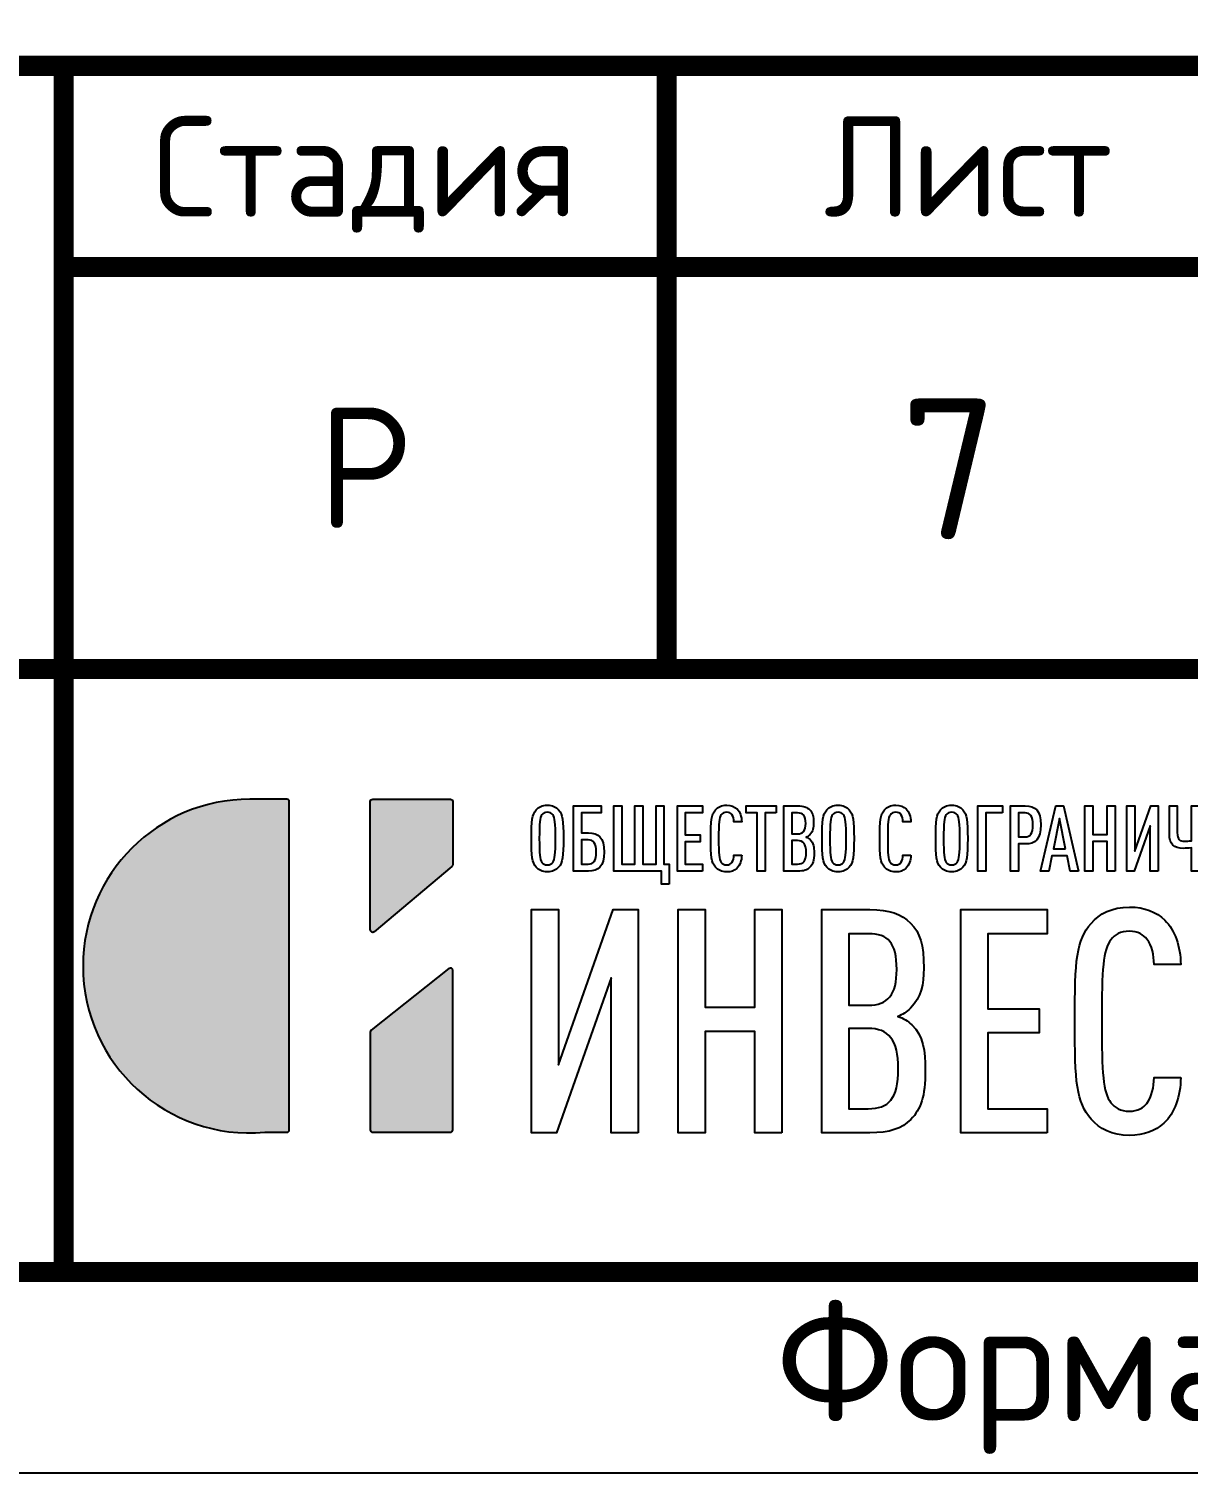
# Model space of a CAD drawing. Header units: millimetres. Extents: x 1601 to 15402, y -324 to 12625.
# Drawn here: x 11053.36 to 11082.19, y 318.24 to 354.16 of the extents above; entities that cross this region are included whole.
import ezdxf
from ezdxf.enums import TextEntityAlignment as Align

# ---------------------------------------------------------------- set-up
doc = ezdxf.new("R2010")
doc.units = ezdxf.units.MM
doc.layers.add('Размерный', color=4, linetype='Continuous', lineweight=30)
doc.styles.add('-ISOCPEUR-', font='isocpeur.TTF')
doc.styles.add('GOST', font='GOST Common.ttf')

# ---------------------------------------------------------------- blocks, each defined once
blk = doc.blocks.new('Лого')
h = blk.add_hatch(color=151)
h.set_gradient(color1=(158, 191, 227), color2=(46, 54, 92), tint=1, name='HEMISPHERICAL')
edge = h.paths.add_edge_path()
edge.add_spline(control_points=[(0.349, 0.4943), (-0.1909, 0.4468), (-0.6571, 0.8707), (-0.6571, 1.4146), (-0.6571, 1.4146), (-0.6571, 1.9249), (-0.2434, 2.3386), (0.2669, 2.3386), (0.2669, 2.3386), (0.2669, 2.3386), (0.4714, 2.3386), (0.4714, 2.3386), (0.4714, 2.3386), (0.4787, 2.3386), (0.4846, 2.3327), (0.4846, 2.3254), (0.4846, 2.3254), (0.4846, 2.3254), (0.4846, 0.5075), (0.4846, 0.5075), (0.4846, 0.5075), (0.4846, 0.5003), (0.4787, 0.4943), (0.4714, 0.4943), (0.4714, 0.4943), (0.4714, 0.4943), (0.3502, 0.4943), (0.3502, 0.4943), (0.3502, 0.4943), (0.3497, 0.4943), (0.3494, 0.4943), (0.349, 0.4943)], knot_values=[0, 0, 0, 0, 0.111111, 0.111111, 0.111111, 0.111211, 0.222222, 0.222222, 0.222222, 0.222322, 0.333333, 0.333333, 0.333333, 0.333433, 0.444444, 0.444444, 0.444444, 0.444544, 0.555556, 0.555556, 0.555556, 0.555656, 0.666667, 0.666667, 0.666667, 0.666767, 0.777778, 0.777778, 0.777778, 0.777878, 1, 1, 1, 1], degree=3, periodic=0)
edge = h.paths.add_edge_path()
edge.add_spline(control_points=[(0.9551, 1.604), (0.9551, 1.604), (1.3853, 1.966), (1.3853, 1.966), (1.3853, 1.966), (1.3884, 1.9686), (1.39, 1.972), (1.39, 1.9761), (1.39, 1.9761), (1.39, 1.9761), (1.39, 2.3254), (1.39, 2.3254), (1.39, 2.3254), (1.39, 2.3327), (1.3841, 2.3386), (1.3768, 2.3386), (1.3768, 2.3386), (1.3768, 2.3386), (0.9466, 2.3386), (0.9466, 2.3386), (0.9466, 2.3386), (0.9393, 2.3386), (0.9334, 2.3327), (0.9334, 2.3254), (0.9334, 2.3254), (0.9334, 2.3254), (0.9334, 1.6141), (0.9334, 1.6141), (0.9334, 1.6141), (0.9334, 1.6089), (0.9363, 1.6044), (0.941, 1.6021), (0.941, 1.6021), (0.9458, 1.5999), (0.9511, 1.6006), (0.9551, 1.604)], knot_values=[0, 0, 0, 0, 0.1, 0.1, 0.1, 0.1001, 0.2, 0.2, 0.2, 0.2001, 0.3, 0.3, 0.3, 0.3001, 0.4, 0.4, 0.4, 0.4001, 0.5, 0.5, 0.5, 0.5001, 0.6, 0.6, 0.6, 0.6001, 0.7, 0.7, 0.7, 0.7001, 0.8, 0.8, 0.8, 0.8001, 1, 1, 1, 1], degree=3, periodic=0)
edge = h.paths.add_edge_path()
edge.add_spline(control_points=[(0.9384, 1.0593), (0.9384, 1.0593), (1.3686, 1.4007), (1.3686, 1.4007), (1.3686, 1.4007), (1.3727, 1.4039), (1.3779, 1.4045), (1.3826, 1.4023), (1.3826, 1.4023), (1.3873, 1.4), (1.39, 1.3956), (1.39, 1.3904), (1.39, 1.3904), (1.39, 1.3904), (1.39, 0.5075), (1.39, 0.5075), (1.39, 0.5075), (1.39, 0.5003), (1.3841, 0.4943), (1.3768, 0.4943), (1.3768, 0.4943), (1.3768, 0.4943), (0.9466, 0.4943), (0.9466, 0.4943), (0.9466, 0.4943), (0.9393, 0.4943), (0.9334, 0.5003), (0.9334, 0.5075), (0.9334, 0.5075), (0.9334, 0.5075), (0.9334, 1.049), (0.9334, 1.049), (0.9334, 1.049), (0.9334, 1.0531), (0.9351, 1.0567), (0.9384, 1.0593)], knot_values=[0, 0, 0, 0, 0.1, 0.1, 0.1, 0.1001, 0.2, 0.2, 0.2, 0.2001, 0.3, 0.3, 0.3, 0.3001, 0.4, 0.4, 0.4, 0.4001, 0.5, 0.5, 0.5, 0.5001, 0.6, 0.6, 0.6, 0.6001, 0.7, 0.7, 0.7, 0.7001, 0.8, 0.8, 0.8, 0.8001, 1, 1, 1, 1], degree=3, periodic=0)
at = {"color": 159}
for points, knots in [([(0.349, 0.4943), (-0.1909, 0.4468), (-0.6571, 0.8707), (-0.6571, 1.4146), (-0.6571, 1.4146), (-0.6571, 1.9249), (-0.2434, 2.3386), (0.2669, 2.3386), (0.2669, 2.3386), (0.2669, 2.3386), (0.4714, 2.3386), (0.4714, 2.3386), (0.4714, 2.3386), (0.4787, 2.3386), (0.4846, 2.3327), (0.4846, 2.3254), (0.4846, 2.3254), (0.4846, 2.3254), (0.4846, 0.5075), (0.4846, 0.5075), (0.4846, 0.5075), (0.4846, 0.5003), (0.4787, 0.4943), (0.4714, 0.4943), (0.4714, 0.4943), (0.4714, 0.4943), (0.3502, 0.4943), (0.3502, 0.4943), (0.3502, 0.4943), (0.3497, 0.4943), (0.3494, 0.4943), (0.349, 0.4943)], [0, 0, 0, 0, 0.111111, 0.111111, 0.111111, 0.111111, 0.222222, 0.222222, 0.222222, 0.222222, 0.333333, 0.333333, 0.333333, 0.333333, 0.444444, 0.444444, 0.444444, 0.444444, 0.555556, 0.555556, 0.555556, 0.555556, 0.666667, 0.666667, 0.666667, 0.666667, 0.777778, 0.777778, 0.777778, 0.777778, 1, 1, 1, 1]), ([(0.9551, 1.604), (0.9551, 1.604), (1.3853, 1.966), (1.3853, 1.966), (1.3853, 1.966), (1.3884, 1.9686), (1.39, 1.972), (1.39, 1.9761), (1.39, 1.9761), (1.39, 1.9761), (1.39, 2.3254), (1.39, 2.3254), (1.39, 2.3254), (1.39, 2.3327), (1.3841, 2.3386), (1.3768, 2.3386), (1.3768, 2.3386), (1.3768, 2.3386), (0.9466, 2.3386), (0.9466, 2.3386), (0.9466, 2.3386), (0.9393, 2.3386), (0.9334, 2.3327), (0.9334, 2.3254), (0.9334, 2.3254), (0.9334, 2.3254), (0.9334, 1.6141), (0.9334, 1.6141), (0.9334, 1.6141), (0.9334, 1.6089), (0.9363, 1.6044), (0.941, 1.6021), (0.941, 1.6021), (0.9458, 1.5999), (0.9511, 1.6006), (0.9551, 1.604)], [0, 0, 0, 0, 0.1, 0.1, 0.1, 0.1, 0.2, 0.2, 0.2, 0.2, 0.3, 0.3, 0.3, 0.3, 0.4, 0.4, 0.4, 0.4, 0.5, 0.5, 0.5, 0.5, 0.6, 0.6, 0.6, 0.6, 0.7, 0.7, 0.7, 0.7, 0.8, 0.8, 0.8, 0.8, 1, 1, 1, 1]), ([(2.0023, 2.1207), (2.0023, 2.2208), (1.9992, 2.2533), (1.9759, 2.2792), (1.9759, 2.2792), (1.9616, 2.2949), (1.9423, 2.3056), (1.9139, 2.3056), (1.9139, 2.3056), (1.8854, 2.3056), (1.8661, 2.2949), (1.8519, 2.2792), (1.8519, 2.2792), (1.8286, 2.2533), (1.8255, 2.2208), (1.8255, 2.1207), (1.8255, 2.1207), (1.8255, 2.0206), (1.8286, 1.9881), (1.8519, 1.9622), (1.8519, 1.9622), (1.8661, 1.9465), (1.8854, 1.9358), (1.9139, 1.9358), (1.9139, 1.9358), (1.9423, 1.9358), (1.9616, 1.9465), (1.9759, 1.9622), (1.9759, 1.9622), (1.9992, 1.9881), (2.0023, 2.0206), (2.0023, 2.1207)], [0, 0, 0, 0, 0.111111, 0.111111, 0.111111, 0.111111, 0.222222, 0.222222, 0.222222, 0.222222, 0.333333, 0.333333, 0.333333, 0.333333, 0.444444, 0.444444, 0.444444, 0.444444, 0.555556, 0.555556, 0.555556, 0.555556, 0.666667, 0.666667, 0.666667, 0.666667, 0.777778, 0.777778, 0.777778, 0.777778, 1, 1, 1, 1]), ([(1.9586, 2.1207), (1.9586, 2.0349), (1.956, 2.0059), (1.9433, 1.9886), (1.9433, 1.9886), (1.9372, 1.9805), (1.9281, 1.9749), (1.9139, 1.9749), (1.9139, 1.9749), (1.8997, 1.9749), (1.89, 1.9805), (1.8839, 1.9886), (1.8839, 1.9886), (1.8712, 2.0059), (1.8692, 2.0349), (1.8692, 2.1207), (1.8692, 2.1207), (1.8692, 2.2065), (1.8712, 2.2355), (1.8839, 2.2528), (1.8839, 2.2528), (1.89, 2.2609), (1.8997, 2.2665), (1.9139, 2.2665), (1.9139, 2.2665), (1.9281, 2.2665), (1.9372, 2.2609), (1.9433, 2.2528), (1.9433, 2.2528), (1.956, 2.2355), (1.9586, 2.2065), (1.9586, 2.1207)], [0, 0, 0, 0, 0.111111, 0.111111, 0.111111, 0.111111, 0.222222, 0.222222, 0.222222, 0.222222, 0.333333, 0.333333, 0.333333, 0.333333, 0.444444, 0.444444, 0.444444, 0.444444, 0.555556, 0.555556, 0.555556, 0.555556, 0.666667, 0.666667, 0.666667, 0.666667, 0.777778, 0.777778, 0.777778, 0.777778, 1, 1, 1, 1]), ([(2.2278, 2.046), (2.2278, 2.1263), (2.1958, 2.1522), (2.1409, 2.1522), (2.1409, 2.1522), (2.1409, 2.1522), (2.1023, 2.1522), (2.1023, 2.1522), (2.1023, 2.1522), (2.1023, 2.1522), (2.1023, 2.2624), (2.1023, 2.2624), (2.1023, 2.2624), (2.1023, 2.2624), (2.2115, 2.2624), (2.2115, 2.2624), (2.2115, 2.2624), (2.2115, 2.2624), (2.2115, 2.3015), (2.2115, 2.3015), (2.2115, 2.3015), (2.2115, 2.3015), (2.0586, 2.3015), (2.0586, 2.3015), (2.0586, 2.3015), (2.0586, 2.3015), (2.0586, 1.9399), (2.0586, 1.9399), (2.0586, 1.9399), (2.0586, 1.9399), (2.1409, 1.9399), (2.1409, 1.9399), (2.1409, 1.9399), (2.1953, 1.9399), (2.2278, 1.9663), (2.2278, 2.046)], [0, 0, 0, 0, 0.1, 0.1, 0.1, 0.1, 0.2, 0.2, 0.2, 0.2, 0.3, 0.3, 0.3, 0.3, 0.4, 0.4, 0.4, 0.4, 0.5, 0.5, 0.5, 0.5, 0.6, 0.6, 0.6, 0.6, 0.7, 0.7, 0.7, 0.7, 0.8, 0.8, 0.8, 0.8, 1, 1, 1, 1]), ([(2.5874, 1.8678), (2.5874, 1.8678), (2.5874, 1.979), (2.5874, 1.979), (2.5874, 1.979), (2.5874, 1.979), (2.5589, 1.979), (2.5589, 1.979), (2.5589, 1.979), (2.5589, 1.979), (2.5589, 2.3015), (2.5589, 2.3015), (2.5589, 2.3015), (2.5589, 2.3015), (2.5153, 2.3015), (2.5153, 2.3015), (2.5153, 2.3015), (2.5153, 2.3015), (2.5153, 1.979), (2.5153, 1.979), (2.5153, 1.979), (2.5153, 1.979), (2.4421, 1.979), (2.4421, 1.979), (2.4421, 1.979), (2.4421, 1.979), (2.4421, 2.3015), (2.4421, 2.3015), (2.4421, 2.3015), (2.4421, 2.3015), (2.3984, 2.3015), (2.3984, 2.3015), (2.3984, 2.3015), (2.3984, 2.3015), (2.3984, 1.979), (2.3984, 1.979), (2.3984, 1.979), (2.3984, 1.979), (2.3253, 1.979), (2.3253, 1.979), (2.3253, 1.979), (2.3253, 1.979), (2.3253, 2.3015), (2.3253, 2.3015), (2.3253, 2.3015), (2.3253, 2.3015), (2.2816, 2.3015), (2.2816, 2.3015), (2.2816, 2.3015), (2.2816, 2.3015), (2.2816, 1.9399), (2.2816, 1.9399), (2.2816, 1.9399), (2.2816, 1.9399), (2.5457, 1.9399), (2.5457, 1.9399), (2.5457, 1.9399), (2.5457, 1.9399), (2.5457, 1.8678), (2.5457, 1.8678), (2.5457, 1.8678), (2.5457, 1.8678), (2.5874, 1.8678), (2.5874, 1.8678)], [0, 0, 0, 0, 0.058824, 0.058824, 0.058824, 0.058824, 0.117647, 0.117647, 0.117647, 0.117647, 0.176471, 0.176471, 0.176471, 0.176471, 0.235294, 0.235294, 0.235294, 0.235294, 0.294118, 0.294118, 0.294118, 0.294118, 0.352941, 0.352941, 0.352941, 0.352941, 0.411765, 0.411765, 0.411765, 0.411765, 0.470588, 0.470588, 0.470588, 0.470588, 0.529412, 0.529412, 0.529412, 0.529412, 0.588235, 0.588235, 0.588235, 0.588235, 0.647059, 0.647059, 0.647059, 0.647059, 0.705882, 0.705882, 0.705882, 0.705882, 0.764706, 0.764706, 0.764706, 0.764706, 0.823529, 0.823529, 0.823529, 0.823529, 0.882353, 0.882353, 0.882353, 0.882353, 1, 1, 1, 1]), ([(2.7733, 1.9399), (2.7733, 1.9399), (2.7733, 1.979), (2.7733, 1.979), (2.7733, 1.979), (2.7733, 1.979), (2.6773, 1.979), (2.6773, 1.979), (2.6773, 1.979), (2.6773, 1.979), (2.6773, 2.1019), (2.6773, 2.1019), (2.6773, 2.1019), (2.6773, 2.1019), (2.7601, 2.1019), (2.7601, 2.1019), (2.7601, 2.1019), (2.7601, 2.1019), (2.7601, 2.141), (2.7601, 2.141), (2.7601, 2.141), (2.7601, 2.141), (2.6773, 2.141), (2.6773, 2.141), (2.6773, 2.141), (2.6773, 2.141), (2.6773, 2.2624), (2.6773, 2.2624), (2.6773, 2.2624), (2.6773, 2.2624), (2.7733, 2.2624), (2.7733, 2.2624), (2.7733, 2.2624), (2.7733, 2.2624), (2.7733, 2.3015), (2.7733, 2.3015), (2.7733, 2.3015), (2.7733, 2.3015), (2.6336, 2.3015), (2.6336, 2.3015), (2.6336, 2.3015), (2.6336, 2.3015), (2.6336, 1.9399), (2.6336, 1.9399), (2.6336, 1.9399), (2.6336, 1.9399), (2.7733, 1.9399), (2.7733, 1.9399)], [0, 0, 0, 0, 0.076923, 0.076923, 0.076923, 0.076923, 0.153846, 0.153846, 0.153846, 0.153846, 0.230769, 0.230769, 0.230769, 0.230769, 0.307692, 0.307692, 0.307692, 0.307692, 0.384615, 0.384615, 0.384615, 0.384615, 0.461538, 0.461538, 0.461538, 0.461538, 0.538462, 0.538462, 0.538462, 0.538462, 0.615385, 0.615385, 0.615385, 0.615385, 0.692308, 0.692308, 0.692308, 0.692308, 0.769231, 0.769231, 0.769231, 0.769231, 0.846154, 0.846154, 0.846154, 0.846154, 1, 1, 1, 1]), ([(2.9897, 2.0293), (2.9897, 2.0293), (2.9465, 2.0293), (2.9465, 2.0293), (2.9465, 2.0293), (2.946, 2.014), (2.9429, 1.9983), (2.9348, 1.9876), (2.9348, 1.9876), (2.9292, 1.9805), (2.9201, 1.9749), (2.9064, 1.9749), (2.9064, 1.9749), (2.8921, 1.9749), (2.8825, 1.9805), (2.8764, 1.9886), (2.8764, 1.9886), (2.8637, 2.0059), (2.8617, 2.0349), (2.8617, 2.1207), (2.8617, 2.1207), (2.8617, 2.2065), (2.8637, 2.2355), (2.8764, 2.2528), (2.8764, 2.2528), (2.8825, 2.2609), (2.8921, 2.2665), (2.9064, 2.2665), (2.9064, 2.2665), (2.9201, 2.2665), (2.9292, 2.2609), (2.9348, 2.2538), (2.9348, 2.2538), (2.9434, 2.2431), (2.946, 2.2279), (2.9465, 2.2126), (2.9465, 2.2126), (2.9465, 2.2126), (2.9897, 2.2126), (2.9897, 2.2126), (2.9897, 2.2126), (2.9891, 2.2421), (2.9805, 2.268), (2.9638, 2.2843), (2.9638, 2.2843), (2.9495, 2.298), (2.9318, 2.3056), (2.9064, 2.3056), (2.9064, 2.3056), (2.8779, 2.3056), (2.8581, 2.2949), (2.8444, 2.2792), (2.8444, 2.2792), (2.8205, 2.2517), (2.818, 2.2208), (2.818, 2.1207), (2.818, 2.1207), (2.818, 2.0206), (2.8205, 1.9897), (2.8444, 1.9622), (2.8444, 1.9622), (2.8581, 1.9465), (2.8779, 1.9358), (2.9064, 1.9358), (2.9064, 1.9358), (2.9302, 1.9358), (2.948, 1.9429), (2.9622, 1.9556), (2.9622, 1.9556), (2.98, 1.9719), (2.9891, 1.9988), (2.9897, 2.0293)], [0, 0, 0, 0, 0.052632, 0.052632, 0.052632, 0.052632, 0.105263, 0.105263, 0.105263, 0.105263, 0.157895, 0.157895, 0.157895, 0.157895, 0.210526, 0.210526, 0.210526, 0.210526, 0.263158, 0.263158, 0.263158, 0.263158, 0.315789, 0.315789, 0.315789, 0.315789, 0.368421, 0.368421, 0.368421, 0.368421, 0.421053, 0.421053, 0.421053, 0.421053, 0.473684, 0.473684, 0.473684, 0.473684, 0.526316, 0.526316, 0.526316, 0.526316, 0.578947, 0.578947, 0.578947, 0.578947, 0.631579, 0.631579, 0.631579, 0.631579, 0.684211, 0.684211, 0.684211, 0.684211, 0.736842, 0.736842, 0.736842, 0.736842, 0.789474, 0.789474, 0.789474, 0.789474, 0.842105, 0.842105, 0.842105, 0.842105, 0.894737, 0.894737, 0.894737, 0.894737, 1, 1, 1, 1]), ([(3.1796, 2.2624), (3.1796, 2.2624), (3.1796, 2.3015), (3.1796, 2.3015), (3.1796, 2.3015), (3.1796, 2.3015), (3.0145, 2.3015), (3.0145, 2.3015), (3.0145, 2.3015), (3.0145, 2.3015), (3.0145, 2.2624), (3.0145, 2.2624), (3.0145, 2.2624), (3.0145, 2.2624), (3.0755, 2.2624), (3.0755, 2.2624), (3.0755, 2.2624), (3.0755, 2.2624), (3.0755, 1.9399), (3.0755, 1.9399), (3.0755, 1.9399), (3.0755, 1.9399), (3.1192, 1.9399), (3.1192, 1.9399), (3.1192, 1.9399), (3.1192, 1.9399), (3.1192, 2.2624), (3.1192, 2.2624), (3.1192, 2.2624), (3.1192, 2.2624), (3.1796, 2.2624), (3.1796, 2.2624)], [0, 0, 0, 0, 0.111111, 0.111111, 0.111111, 0.111111, 0.222222, 0.222222, 0.222222, 0.222222, 0.333333, 0.333333, 0.333333, 0.333333, 0.444444, 0.444444, 0.444444, 0.444444, 0.555556, 0.555556, 0.555556, 0.555556, 0.666667, 0.666667, 0.666667, 0.666667, 0.777778, 0.777778, 0.777778, 0.777778, 1, 1, 1, 1]), ([(3.3904, 2.0415), (3.3904, 2.0725), (3.3874, 2.0968), (3.3686, 2.1151), (3.3686, 2.1151), (3.3625, 2.1207), (3.3543, 2.1258), (3.3462, 2.1283), (3.3462, 2.1283), (3.3533, 2.1314), (3.3604, 2.1359), (3.3665, 2.142), (3.3665, 2.142), (3.3843, 2.1593), (3.3879, 2.1806), (3.3879, 2.2065), (3.3879, 2.2065), (3.3879, 2.2457), (3.3823, 2.2634), (3.3665, 2.2797), (3.3665, 2.2797), (3.3518, 2.2949), (3.3325, 2.3015), (3.3005, 2.3015), (3.3005, 2.3015), (3.3005, 2.3015), (3.2228, 2.3015), (3.2228, 2.3015), (3.2228, 2.3015), (3.2228, 2.3015), (3.2228, 1.9399), (3.2228, 1.9399), (3.2228, 1.9399), (3.2228, 1.9399), (3.3005, 1.9399), (3.3005, 1.9399), (3.3005, 1.9399), (3.3325, 1.9399), (3.3523, 1.9465), (3.367, 1.9617), (3.367, 1.9617), (3.3833, 1.9785), (3.3904, 1.9978), (3.3904, 2.0415)], [0, 0, 0, 0, 0.083333, 0.083333, 0.083333, 0.083333, 0.166667, 0.166667, 0.166667, 0.166667, 0.25, 0.25, 0.25, 0.25, 0.333333, 0.333333, 0.333333, 0.333333, 0.416667, 0.416667, 0.416667, 0.416667, 0.5, 0.5, 0.5, 0.5, 0.583333, 0.583333, 0.583333, 0.583333, 0.666667, 0.666667, 0.666667, 0.666667, 0.75, 0.75, 0.75, 0.75, 0.833333, 0.833333, 0.833333, 0.833333, 1, 1, 1, 1]), ([(3.3442, 2.2045), (3.3442, 2.1634), (3.3295, 2.1466), (3.2985, 2.1466), (3.2985, 2.1466), (3.2985, 2.1466), (3.2665, 2.1466), (3.2665, 2.1466), (3.2665, 2.1466), (3.2665, 2.1466), (3.2665, 2.2624), (3.2665, 2.2624), (3.2665, 2.2624), (3.2665, 2.2624), (3.2985, 2.2624), (3.2985, 2.2624), (3.2985, 2.2624), (3.33, 2.2624), (3.3442, 2.2482), (3.3442, 2.2045)], [0, 0, 0, 0, 0.166667, 0.166667, 0.166667, 0.166667, 0.333333, 0.333333, 0.333333, 0.333333, 0.5, 0.5, 0.5, 0.5, 0.666667, 0.666667, 0.666667, 0.666667, 1, 1, 1, 1]), ([(3.6114, 2.1207), (3.6114, 2.2208), (3.6083, 2.2533), (3.5849, 2.2792), (3.5849, 2.2792), (3.5707, 2.2949), (3.5514, 2.3056), (3.523, 2.3056), (3.523, 2.3056), (3.4945, 2.3056), (3.4752, 2.2949), (3.461, 2.2792), (3.461, 2.2792), (3.4376, 2.2533), (3.4346, 2.2208), (3.4346, 2.1207), (3.4346, 2.1207), (3.4346, 2.0206), (3.4376, 1.9881), (3.461, 1.9622), (3.461, 1.9622), (3.4752, 1.9465), (3.4945, 1.9358), (3.523, 1.9358), (3.523, 1.9358), (3.5514, 1.9358), (3.5707, 1.9465), (3.5849, 1.9622), (3.5849, 1.9622), (3.6083, 1.9881), (3.6114, 2.0206), (3.6114, 2.1207)], [0, 0, 0, 0, 0.111111, 0.111111, 0.111111, 0.111111, 0.222222, 0.222222, 0.222222, 0.222222, 0.333333, 0.333333, 0.333333, 0.333333, 0.444444, 0.444444, 0.444444, 0.444444, 0.555556, 0.555556, 0.555556, 0.555556, 0.666667, 0.666667, 0.666667, 0.666667, 0.777778, 0.777778, 0.777778, 0.777778, 1, 1, 1, 1]), ([(3.5677, 2.1207), (3.5677, 2.0349), (3.5651, 2.0059), (3.5524, 1.9886), (3.5524, 1.9886), (3.5463, 1.9805), (3.5372, 1.9749), (3.523, 1.9749), (3.523, 1.9749), (3.5088, 1.9749), (3.4991, 1.9805), (3.493, 1.9886), (3.493, 1.9886), (3.4803, 2.0059), (3.4783, 2.0349), (3.4783, 2.1207), (3.4783, 2.1207), (3.4783, 2.2065), (3.4803, 2.2355), (3.493, 2.2528), (3.493, 2.2528), (3.4991, 2.2609), (3.5088, 2.2665), (3.523, 2.2665), (3.523, 2.2665), (3.5372, 2.2665), (3.5463, 2.2609), (3.5524, 2.2528), (3.5524, 2.2528), (3.5651, 2.2355), (3.5677, 2.2065), (3.5677, 2.1207)], [0, 0, 0, 0, 0.111111, 0.111111, 0.111111, 0.111111, 0.222222, 0.222222, 0.222222, 0.222222, 0.333333, 0.333333, 0.333333, 0.333333, 0.444444, 0.444444, 0.444444, 0.444444, 0.555556, 0.555556, 0.555556, 0.555556, 0.666667, 0.666667, 0.666667, 0.666667, 0.777778, 0.777778, 0.777778, 0.777778, 1, 1, 1, 1]), ([(3.9258, 2.0293), (3.9258, 2.0293), (3.8826, 2.0293), (3.8826, 2.0293), (3.8826, 2.0293), (3.8821, 2.014), (3.879, 1.9983), (3.8709, 1.9876), (3.8709, 1.9876), (3.8653, 1.9805), (3.8562, 1.9749), (3.8425, 1.9749), (3.8425, 1.9749), (3.8282, 1.9749), (3.8186, 1.9805), (3.8125, 1.9886), (3.8125, 1.9886), (3.7998, 2.0059), (3.7978, 2.0349), (3.7978, 2.1207), (3.7978, 2.1207), (3.7978, 2.2065), (3.7998, 2.2355), (3.8125, 2.2528), (3.8125, 2.2528), (3.8186, 2.2609), (3.8282, 2.2665), (3.8425, 2.2665), (3.8425, 2.2665), (3.8562, 2.2665), (3.8653, 2.2609), (3.8709, 2.2538), (3.8709, 2.2538), (3.8795, 2.2431), (3.8821, 2.2279), (3.8826, 2.2126), (3.8826, 2.2126), (3.8826, 2.2126), (3.9258, 2.2126), (3.9258, 2.2126), (3.9258, 2.2126), (3.9252, 2.2421), (3.9166, 2.268), (3.8999, 2.2843), (3.8999, 2.2843), (3.8856, 2.298), (3.8679, 2.3056), (3.8425, 2.3056), (3.8425, 2.3056), (3.814, 2.3056), (3.7942, 2.2949), (3.7805, 2.2792), (3.7805, 2.2792), (3.7566, 2.2517), (3.7541, 2.2208), (3.7541, 2.1207), (3.7541, 2.1207), (3.7541, 2.0206), (3.7566, 1.9897), (3.7805, 1.9622), (3.7805, 1.9622), (3.7942, 1.9465), (3.814, 1.9358), (3.8425, 1.9358), (3.8425, 1.9358), (3.8663, 1.9358), (3.8841, 1.9429), (3.8983, 1.9556), (3.8983, 1.9556), (3.9161, 1.9719), (3.9252, 1.9988), (3.9258, 2.0293)], [0, 0, 0, 0, 0.052632, 0.052632, 0.052632, 0.052632, 0.105263, 0.105263, 0.105263, 0.105263, 0.157895, 0.157895, 0.157895, 0.157895, 0.210526, 0.210526, 0.210526, 0.210526, 0.263158, 0.263158, 0.263158, 0.263158, 0.315789, 0.315789, 0.315789, 0.315789, 0.368421, 0.368421, 0.368421, 0.368421, 0.421053, 0.421053, 0.421053, 0.421053, 0.473684, 0.473684, 0.473684, 0.473684, 0.526316, 0.526316, 0.526316, 0.526316, 0.578947, 0.578947, 0.578947, 0.578947, 0.631579, 0.631579, 0.631579, 0.631579, 0.684211, 0.684211, 0.684211, 0.684211, 0.736842, 0.736842, 0.736842, 0.736842, 0.789474, 0.789474, 0.789474, 0.789474, 0.842105, 0.842105, 0.842105, 0.842105, 0.894737, 0.894737, 0.894737, 0.894737, 1, 1, 1, 1]), ([(4.2407, 2.1207), (4.2407, 2.2208), (4.2376, 2.2533), (4.2143, 2.2792), (4.2143, 2.2792), (4.2, 2.2949), (4.1807, 2.3056), (4.1523, 2.3056), (4.1523, 2.3056), (4.1238, 2.3056), (4.1045, 2.2949), (4.0903, 2.2792), (4.0903, 2.2792), (4.067, 2.2533), (4.0639, 2.2208), (4.0639, 2.1207), (4.0639, 2.1207), (4.0639, 2.0206), (4.067, 1.9881), (4.0903, 1.9622), (4.0903, 1.9622), (4.1045, 1.9465), (4.1238, 1.9358), (4.1523, 1.9358), (4.1523, 1.9358), (4.1807, 1.9358), (4.2, 1.9465), (4.2143, 1.9622), (4.2143, 1.9622), (4.2376, 1.9881), (4.2407, 2.0206), (4.2407, 2.1207)], [0, 0, 0, 0, 0.111111, 0.111111, 0.111111, 0.111111, 0.222222, 0.222222, 0.222222, 0.222222, 0.333333, 0.333333, 0.333333, 0.333333, 0.444444, 0.444444, 0.444444, 0.444444, 0.555556, 0.555556, 0.555556, 0.555556, 0.666667, 0.666667, 0.666667, 0.666667, 0.777778, 0.777778, 0.777778, 0.777778, 1, 1, 1, 1]), ([(4.197, 2.1207), (4.197, 2.0349), (4.1944, 2.0059), (4.1817, 1.9886), (4.1817, 1.9886), (4.1756, 1.9805), (4.1665, 1.9749), (4.1523, 1.9749), (4.1523, 1.9749), (4.1381, 1.9749), (4.1284, 1.9805), (4.1223, 1.9886), (4.1223, 1.9886), (4.1096, 2.0059), (4.1076, 2.0349), (4.1076, 2.1207), (4.1076, 2.1207), (4.1076, 2.2065), (4.1096, 2.2355), (4.1223, 2.2528), (4.1223, 2.2528), (4.1284, 2.2609), (4.1381, 2.2665), (4.1523, 2.2665), (4.1523, 2.2665), (4.1665, 2.2665), (4.1756, 2.2609), (4.1817, 2.2528), (4.1817, 2.2528), (4.1944, 2.2355), (4.197, 2.2065), (4.197, 2.1207)], [0, 0, 0, 0, 0.111111, 0.111111, 0.111111, 0.111111, 0.222222, 0.222222, 0.222222, 0.222222, 0.333333, 0.333333, 0.333333, 0.333333, 0.444444, 0.444444, 0.444444, 0.444444, 0.555556, 0.555556, 0.555556, 0.555556, 0.666667, 0.666667, 0.666667, 0.666667, 0.777778, 0.777778, 0.777778, 0.777778, 1, 1, 1, 1]), ([(4.4337, 2.2624), (4.4337, 2.2624), (4.4337, 2.3015), (4.4337, 2.3015), (4.4337, 2.3015), (4.4337, 2.3015), (4.297, 2.3015), (4.297, 2.3015), (4.297, 2.3015), (4.297, 2.3015), (4.297, 1.9399), (4.297, 1.9399), (4.297, 1.9399), (4.297, 1.9399), (4.3407, 1.9399), (4.3407, 1.9399), (4.3407, 1.9399), (4.3407, 1.9399), (4.3407, 2.2624), (4.3407, 2.2624), (4.3407, 2.2624), (4.3407, 2.2624), (4.4337, 2.2624), (4.4337, 2.2624)], [0, 0, 0, 0, 0.142857, 0.142857, 0.142857, 0.142857, 0.285714, 0.285714, 0.285714, 0.285714, 0.428571, 0.428571, 0.428571, 0.428571, 0.571429, 0.571429, 0.571429, 0.571429, 0.714286, 0.714286, 0.714286, 0.714286, 1, 1, 1, 1]), ([(4.6455, 2.1959), (4.6455, 2.2761), (4.6145, 2.3015), (4.5596, 2.3015), (4.5596, 2.3015), (4.5596, 2.3015), (4.4784, 2.3015), (4.4784, 2.3015), (4.4784, 2.3015), (4.4784, 2.3015), (4.4784, 1.9399), (4.4784, 1.9399), (4.4784, 1.9399), (4.4784, 1.9399), (4.522, 1.9399), (4.522, 1.9399), (4.522, 1.9399), (4.522, 1.9399), (4.522, 2.0907), (4.522, 2.0907), (4.522, 2.0907), (4.522, 2.0907), (4.5596, 2.0907), (4.5596, 2.0907), (4.5596, 2.0907), (4.6135, 2.0907), (4.6455, 2.1166), (4.6455, 2.1959)], [0, 0, 0, 0, 0.125, 0.125, 0.125, 0.125, 0.25, 0.25, 0.25, 0.25, 0.375, 0.375, 0.375, 0.375, 0.5, 0.5, 0.5, 0.5, 0.625, 0.625, 0.625, 0.625, 0.75, 0.75, 0.75, 0.75, 1, 1, 1, 1]), ([(4.6018, 2.1959), (4.6018, 2.1476), (4.5876, 2.1298), (4.5581, 2.1298), (4.5581, 2.1298), (4.5581, 2.1298), (4.522, 2.1298), (4.522, 2.1298), (4.522, 2.1298), (4.522, 2.1298), (4.522, 2.2624), (4.522, 2.2624), (4.522, 2.2624), (4.522, 2.2624), (4.5581, 2.2624), (4.5581, 2.2624), (4.5581, 2.2624), (4.5876, 2.2624), (4.6018, 2.2446), (4.6018, 2.1959)], [0, 0, 0, 0, 0.166667, 0.166667, 0.166667, 0.166667, 0.333333, 0.333333, 0.333333, 0.333333, 0.5, 0.5, 0.5, 0.5, 0.666667, 0.666667, 0.666667, 0.666667, 1, 1, 1, 1]), ([(4.8542, 1.9399), (4.8542, 1.9399), (4.7704, 2.3015), (4.7704, 2.3015), (4.7704, 2.3015), (4.7704, 2.3015), (4.7283, 2.3015), (4.7283, 2.3015), (4.7283, 2.3015), (4.7283, 2.3015), (4.6439, 1.9399), (4.6439, 1.9399), (4.6439, 1.9399), (4.6439, 1.9399), (4.6897, 1.9399), (4.6897, 1.9399), (4.6897, 1.9399), (4.6897, 1.9399), (4.7069, 2.0252), (4.7069, 2.0252), (4.7069, 2.0252), (4.7069, 2.0252), (4.7907, 2.0252), (4.7907, 2.0252), (4.7907, 2.0252), (4.7907, 2.0252), (4.808, 1.9399), (4.808, 1.9399), (4.808, 1.9399), (4.808, 1.9399), (4.8542, 1.9399), (4.8542, 1.9399)], [0, 0, 0, 0, 0.111111, 0.111111, 0.111111, 0.111111, 0.222222, 0.222222, 0.222222, 0.222222, 0.333333, 0.333333, 0.333333, 0.333333, 0.444444, 0.444444, 0.444444, 0.444444, 0.555556, 0.555556, 0.555556, 0.555556, 0.666667, 0.666667, 0.666667, 0.666667, 0.777778, 0.777778, 0.777778, 0.777778, 1, 1, 1, 1]), ([(5.0569, 1.9399), (5.0569, 1.9399), (5.0569, 2.3015), (5.0569, 2.3015), (5.0569, 2.3015), (5.0569, 2.3015), (5.0132, 2.3015), (5.0132, 2.3015), (5.0132, 2.3015), (5.0132, 2.3015), (5.0132, 2.1436), (5.0132, 2.1436), (5.0132, 2.1436), (5.0132, 2.1436), (4.933, 2.1436), (4.933, 2.1436), (4.933, 2.1436), (4.933, 2.1436), (4.933, 2.3015), (4.933, 2.3015), (4.933, 2.3015), (4.933, 2.3015), (4.8893, 2.3015), (4.8893, 2.3015), (4.8893, 2.3015), (4.8893, 2.3015), (4.8893, 1.9399), (4.8893, 1.9399), (4.8893, 1.9399), (4.8893, 1.9399), (4.933, 1.9399), (4.933, 1.9399), (4.933, 1.9399), (4.933, 1.9399), (4.933, 2.1039), (4.933, 2.1039), (4.933, 2.1039), (4.933, 2.1039), (5.0132, 2.1039), (5.0132, 2.1039), (5.0132, 2.1039), (5.0132, 2.1039), (5.0132, 1.9399), (5.0132, 1.9399), (5.0132, 1.9399), (5.0132, 1.9399), (5.0569, 1.9399), (5.0569, 1.9399)], [0, 0, 0, 0, 0.076923, 0.076923, 0.076923, 0.076923, 0.153846, 0.153846, 0.153846, 0.153846, 0.230769, 0.230769, 0.230769, 0.230769, 0.307692, 0.307692, 0.307692, 0.307692, 0.384615, 0.384615, 0.384615, 0.384615, 0.461538, 0.461538, 0.461538, 0.461538, 0.538462, 0.538462, 0.538462, 0.538462, 0.615385, 0.615385, 0.615385, 0.615385, 0.692308, 0.692308, 0.692308, 0.692308, 0.769231, 0.769231, 0.769231, 0.769231, 0.846154, 0.846154, 0.846154, 0.846154, 1, 1, 1, 1]), ([(5.2946, 1.9399), (5.2946, 1.9399), (5.2946, 2.3015), (5.2946, 2.3015), (5.2946, 2.3015), (5.2946, 2.3015), (5.2545, 2.3015), (5.2545, 2.3015), (5.2545, 2.3015), (5.2545, 2.3015), (5.1656, 2.0501), (5.1656, 2.0501), (5.1656, 2.0501), (5.1656, 2.0501), (5.1656, 2.3015), (5.1656, 2.3015), (5.1656, 2.3015), (5.1656, 2.3015), (5.1219, 2.3015), (5.1219, 2.3015), (5.1219, 2.3015), (5.1219, 2.3015), (5.1219, 1.9399), (5.1219, 1.9399), (5.1219, 1.9399), (5.1219, 1.9399), (5.1625, 1.9399), (5.1625, 1.9399), (5.1625, 1.9399), (5.1625, 1.9399), (5.2509, 2.1908), (5.2509, 2.1908), (5.2509, 2.1908), (5.2509, 2.1908), (5.2509, 1.9399), (5.2509, 1.9399), (5.2509, 1.9399), (5.2509, 1.9399), (5.2946, 1.9399), (5.2946, 1.9399)], [0, 0, 0, 0, 0.090909, 0.090909, 0.090909, 0.090909, 0.181818, 0.181818, 0.181818, 0.181818, 0.272727, 0.272727, 0.272727, 0.272727, 0.363636, 0.363636, 0.363636, 0.363636, 0.454545, 0.454545, 0.454545, 0.454545, 0.545455, 0.545455, 0.545455, 0.545455, 0.636364, 0.636364, 0.636364, 0.636364, 0.727273, 0.727273, 0.727273, 0.727273, 0.818182, 0.818182, 0.818182, 0.818182, 1, 1, 1, 1]), ([(5.5227, 1.9399), (5.5227, 1.9399), (5.5227, 2.3015), (5.5227, 2.3015), (5.5227, 2.3015), (5.5227, 2.3015), (5.479, 2.3015), (5.479, 2.3015), (5.479, 2.3015), (5.479, 2.3015), (5.479, 2.1085), (5.479, 2.1085), (5.479, 2.1085), (5.4658, 2.1065), (5.4546, 2.1055), (5.4404, 2.1055), (5.4404, 2.1055), (5.4165, 2.1055), (5.4013, 2.1141), (5.4013, 2.1532), (5.4013, 2.1532), (5.4013, 2.1532), (5.4013, 2.3015), (5.4013, 2.3015), (5.4013, 2.3015), (5.4013, 2.3015), (5.3576, 2.3015), (5.3576, 2.3015), (5.3576, 2.3015), (5.3576, 2.3015), (5.3576, 2.1486), (5.3576, 2.1486), (5.3576, 2.1486), (5.3576, 2.0867), (5.384, 2.0664), (5.4338, 2.0664), (5.4338, 2.0664), (5.4485, 2.0664), (5.4627, 2.0674), (5.479, 2.0699), (5.479, 2.0699), (5.479, 2.0699), (5.479, 1.9399), (5.479, 1.9399), (5.479, 1.9399), (5.479, 1.9399), (5.5227, 1.9399), (5.5227, 1.9399)], [0, 0, 0, 0, 0.076923, 0.076923, 0.076923, 0.076923, 0.153846, 0.153846, 0.153846, 0.153846, 0.230769, 0.230769, 0.230769, 0.230769, 0.307692, 0.307692, 0.307692, 0.307692, 0.384615, 0.384615, 0.384615, 0.384615, 0.461538, 0.461538, 0.461538, 0.461538, 0.538462, 0.538462, 0.538462, 0.538462, 0.615385, 0.615385, 0.615385, 0.615385, 0.692308, 0.692308, 0.692308, 0.692308, 0.769231, 0.769231, 0.769231, 0.769231, 0.846154, 0.846154, 0.846154, 0.846154, 1, 1, 1, 1]), ([(4.7826, 2.0643), (4.7826, 2.0643), (4.7151, 2.0643), (4.7151, 2.0643), (4.7151, 2.0643), (4.7151, 2.0643), (4.7491, 2.2309), (4.7491, 2.2309), (4.7491, 2.2309), (4.7491, 2.2309), (4.7826, 2.0643), (4.7826, 2.0643)], [0, 0, 0, 0, 0.25, 0.25, 0.25, 0.25, 0.5, 0.5, 0.5, 0.5, 1, 1, 1, 1]), ([(2.1841, 2.046), (2.1841, 1.9973), (2.1689, 1.979), (2.1404, 1.979), (2.1404, 1.979), (2.1404, 1.979), (2.1023, 1.979), (2.1023, 1.979), (2.1023, 1.979), (2.1023, 1.979), (2.1023, 2.1126), (2.1023, 2.1126), (2.1023, 2.1126), (2.1023, 2.1126), (2.1404, 2.1126), (2.1404, 2.1126), (2.1404, 2.1126), (2.1689, 2.1126), (2.1841, 2.0948), (2.1841, 2.046)], [0, 0, 0, 0, 0.166667, 0.166667, 0.166667, 0.166667, 0.333333, 0.333333, 0.333333, 0.333333, 0.5, 0.5, 0.5, 0.5, 0.666667, 0.666667, 0.666667, 0.666667, 1, 1, 1, 1]), ([(3.3467, 2.044), (3.3467, 1.9942), (3.331, 1.979), (3.298, 1.979), (3.298, 1.979), (3.298, 1.979), (3.2665, 1.979), (3.2665, 1.979), (3.2665, 1.979), (3.2665, 1.979), (3.2665, 2.109), (3.2665, 2.109), (3.2665, 2.109), (3.2665, 2.109), (3.298, 2.109), (3.298, 2.109), (3.298, 2.109), (3.3305, 2.109), (3.3467, 2.0907), (3.3467, 2.044)], [0, 0, 0, 0, 0.166667, 0.166667, 0.166667, 0.166667, 0.333333, 0.333333, 0.333333, 0.333333, 0.5, 0.5, 0.5, 0.5, 0.666667, 0.666667, 0.666667, 0.666667, 1, 1, 1, 1]), ([(2.416, 0.4914), (2.416, 0.4914), (2.416, 1.7272), (2.416, 1.7272), (2.416, 1.7272), (2.416, 1.7272), (2.2789, 1.7272), (2.2789, 1.7272), (2.2789, 1.7272), (2.2789, 1.7272), (1.9752, 0.8681), (1.9752, 0.8681), (1.9752, 0.8681), (1.9752, 0.8681), (1.9752, 1.7272), (1.9752, 1.7272), (1.9752, 1.7272), (1.9752, 1.7272), (1.826, 1.7272), (1.826, 1.7272), (1.826, 1.7272), (1.826, 1.7272), (1.826, 0.4914), (1.826, 0.4914), (1.826, 0.4914), (1.826, 0.4914), (1.9648, 0.4914), (1.9648, 0.4914), (1.9648, 0.4914), (1.9648, 0.4914), (2.2668, 1.3488), (2.2668, 1.3488), (2.2668, 1.3488), (2.2668, 1.3488), (2.2668, 0.4914), (2.2668, 0.4914), (2.2668, 0.4914), (2.2668, 0.4914), (2.416, 0.4914), (2.416, 0.4914)], [0, 0, 0, 0, 0.090909, 0.090909, 0.090909, 0.090909, 0.181818, 0.181818, 0.181818, 0.181818, 0.272727, 0.272727, 0.272727, 0.272727, 0.363636, 0.363636, 0.363636, 0.363636, 0.454545, 0.454545, 0.454545, 0.454545, 0.545455, 0.545455, 0.545455, 0.545455, 0.636364, 0.636364, 0.636364, 0.636364, 0.727273, 0.727273, 0.727273, 0.727273, 0.818182, 0.818182, 0.818182, 0.818182, 1, 1, 1, 1]), ([(3.211, 0.4914), (3.211, 0.4914), (3.211, 1.7272), (3.211, 1.7272), (3.211, 1.7272), (3.211, 1.7272), (3.0617, 1.7272), (3.0617, 1.7272), (3.0617, 1.7272), (3.0617, 1.7272), (3.0617, 1.1874), (3.0617, 1.1874), (3.0617, 1.1874), (3.0617, 1.1874), (2.7875, 1.1874), (2.7875, 1.1874), (2.7875, 1.1874), (2.7875, 1.1874), (2.7875, 1.7272), (2.7875, 1.7272), (2.7875, 1.7272), (2.7875, 1.7272), (2.6382, 1.7272), (2.6382, 1.7272), (2.6382, 1.7272), (2.6382, 1.7272), (2.6382, 0.4914), (2.6382, 0.4914), (2.6382, 0.4914), (2.6382, 0.4914), (2.7875, 0.4914), (2.7875, 0.4914), (2.7875, 0.4914), (2.7875, 0.4914), (2.7875, 1.052), (2.7875, 1.052), (2.7875, 1.052), (2.7875, 1.052), (3.0617, 1.052), (3.0617, 1.052), (3.0617, 1.052), (3.0617, 1.052), (3.0617, 0.4914), (3.0617, 0.4914), (3.0617, 0.4914), (3.0617, 0.4914), (3.211, 0.4914), (3.211, 0.4914)], [0, 0, 0, 0, 0.076923, 0.076923, 0.076923, 0.076923, 0.153846, 0.153846, 0.153846, 0.153846, 0.230769, 0.230769, 0.230769, 0.230769, 0.307692, 0.307692, 0.307692, 0.307692, 0.384615, 0.384615, 0.384615, 0.384615, 0.461538, 0.461538, 0.461538, 0.461538, 0.538462, 0.538462, 0.538462, 0.538462, 0.615385, 0.615385, 0.615385, 0.615385, 0.692308, 0.692308, 0.692308, 0.692308, 0.769231, 0.769231, 0.769231, 0.769231, 0.846154, 0.846154, 0.846154, 0.846154, 1, 1, 1, 1]), ([(4.0059, 0.8385), (4.0059, 0.9444), (3.9954, 1.0277), (3.9312, 1.0902), (3.9312, 1.0902), (3.9104, 1.1093), (3.8826, 1.1267), (3.8549, 1.1353), (3.8549, 1.1353), (3.8792, 1.1457), (3.9035, 1.1614), (3.9243, 1.1822), (3.9243, 1.1822), (3.985, 1.2412), (3.9972, 1.3141), (3.9972, 1.4026), (3.9972, 1.4026), (3.9972, 1.5363), (3.9781, 1.597), (3.9243, 1.6525), (3.9243, 1.6525), (3.8739, 1.7046), (3.808, 1.7272), (3.6987, 1.7272), (3.6987, 1.7272), (3.6987, 1.7272), (3.4331, 1.7272), (3.4331, 1.7272), (3.4331, 1.7272), (3.4331, 1.7272), (3.4331, 0.4914), (3.4331, 0.4914), (3.4331, 0.4914), (3.4331, 0.4914), (3.6987, 0.4914), (3.6987, 0.4914), (3.6987, 0.4914), (3.808, 0.4914), (3.8757, 0.514), (3.926, 0.5661), (3.926, 0.5661), (3.9816, 0.6233), (4.0059, 0.6893), (4.0059, 0.8385)], [0, 0, 0, 0, 0.083333, 0.083333, 0.083333, 0.083333, 0.166667, 0.166667, 0.166667, 0.166667, 0.25, 0.25, 0.25, 0.25, 0.333333, 0.333333, 0.333333, 0.333333, 0.416667, 0.416667, 0.416667, 0.416667, 0.5, 0.5, 0.5, 0.5, 0.583333, 0.583333, 0.583333, 0.583333, 0.666667, 0.666667, 0.666667, 0.666667, 0.75, 0.75, 0.75, 0.75, 0.833333, 0.833333, 0.833333, 0.833333, 1, 1, 1, 1]), ([(4.681, 0.4914), (4.681, 0.4914), (4.681, 0.6251), (4.681, 0.6251), (4.681, 0.6251), (4.681, 0.6251), (4.353, 0.6251), (4.353, 0.6251), (4.353, 0.6251), (4.353, 0.6251), (4.353, 1.0451), (4.353, 1.0451), (4.353, 1.0451), (4.353, 1.0451), (4.6359, 1.0451), (4.6359, 1.0451), (4.6359, 1.0451), (4.6359, 1.0451), (4.6359, 1.1787), (4.6359, 1.1787), (4.6359, 1.1787), (4.6359, 1.1787), (4.353, 1.1787), (4.353, 1.1787), (4.353, 1.1787), (4.353, 1.1787), (4.353, 1.5935), (4.353, 1.5935), (4.353, 1.5935), (4.353, 1.5935), (4.681, 1.5935), (4.681, 1.5935), (4.681, 1.5935), (4.681, 1.5935), (4.681, 1.7272), (4.681, 1.7272), (4.681, 1.7272), (4.681, 1.7272), (4.2037, 1.7272), (4.2037, 1.7272), (4.2037, 1.7272), (4.2037, 1.7272), (4.2037, 0.4914), (4.2037, 0.4914), (4.2037, 0.4914), (4.2037, 0.4914), (4.681, 0.4914), (4.681, 0.4914)], [0, 0, 0, 0, 0.076923, 0.076923, 0.076923, 0.076923, 0.153846, 0.153846, 0.153846, 0.153846, 0.230769, 0.230769, 0.230769, 0.230769, 0.307692, 0.307692, 0.307692, 0.307692, 0.384615, 0.384615, 0.384615, 0.384615, 0.461538, 0.461538, 0.461538, 0.461538, 0.538462, 0.538462, 0.538462, 0.538462, 0.615385, 0.615385, 0.615385, 0.615385, 0.692308, 0.692308, 0.692308, 0.692308, 0.769231, 0.769231, 0.769231, 0.769231, 0.846154, 0.846154, 0.846154, 0.846154, 1, 1, 1, 1]), ([(5.4204, 0.7969), (5.4204, 0.7969), (5.2728, 0.7969), (5.2728, 0.7969), (5.2728, 0.7969), (5.2711, 0.7448), (5.2607, 0.691), (5.2329, 0.6546), (5.2329, 0.6546), (5.2138, 0.6303), (5.1826, 0.6112), (5.1357, 0.6112), (5.1357, 0.6112), (5.0871, 0.6112), (5.0541, 0.6303), (5.0333, 0.658), (5.0333, 0.658), (4.9899, 0.7171), (4.983, 0.816), (4.983, 1.1093), (4.983, 1.1093), (4.983, 1.4026), (4.9899, 1.5015), (5.0333, 1.5606), (5.0333, 1.5606), (5.0541, 1.5883), (5.0871, 1.6074), (5.1357, 1.6074), (5.1357, 1.6074), (5.1826, 1.6074), (5.2138, 1.5883), (5.2329, 1.564), (5.2329, 1.564), (5.2624, 1.5276), (5.2711, 1.4755), (5.2728, 1.4234), (5.2728, 1.4234), (5.2728, 1.4234), (5.4204, 1.4234), (5.4204, 1.4234), (5.4204, 1.4234), (5.4186, 1.5241), (5.3891, 1.6126), (5.3318, 1.6682), (5.3318, 1.6682), (5.2832, 1.715), (5.2225, 1.7411), (5.1357, 1.7411), (5.1357, 1.7411), (5.0385, 1.7411), (4.9708, 1.7046), (4.924, 1.6508), (4.924, 1.6508), (4.8424, 1.5571), (4.8337, 1.4512), (4.8337, 1.1093), (4.8337, 1.1093), (4.8337, 0.7674), (4.8424, 0.6615), (4.924, 0.5678), (4.924, 0.5678), (4.9708, 0.514), (5.0385, 0.4775), (5.1357, 0.4775), (5.1357, 0.4775), (5.2173, 0.4775), (5.278, 0.5018), (5.3266, 0.5452), (5.3266, 0.5452), (5.3874, 0.6008), (5.4186, 0.6928), (5.4204, 0.7969)], [0, 0, 0, 0, 0.052632, 0.052632, 0.052632, 0.052632, 0.105263, 0.105263, 0.105263, 0.105263, 0.157895, 0.157895, 0.157895, 0.157895, 0.210526, 0.210526, 0.210526, 0.210526, 0.263158, 0.263158, 0.263158, 0.263158, 0.315789, 0.315789, 0.315789, 0.315789, 0.368421, 0.368421, 0.368421, 0.368421, 0.421053, 0.421053, 0.421053, 0.421053, 0.473684, 0.473684, 0.473684, 0.473684, 0.526316, 0.526316, 0.526316, 0.526316, 0.578947, 0.578947, 0.578947, 0.578947, 0.631579, 0.631579, 0.631579, 0.631579, 0.684211, 0.684211, 0.684211, 0.684211, 0.736842, 0.736842, 0.736842, 0.736842, 0.789474, 0.789474, 0.789474, 0.789474, 0.842105, 0.842105, 0.842105, 0.842105, 0.894737, 0.894737, 0.894737, 0.894737, 1, 1, 1, 1]), ([(3.8479, 1.3957), (3.8479, 1.2551), (3.7976, 1.1978), (3.6917, 1.1978), (3.6917, 1.1978), (3.6917, 1.1978), (3.5824, 1.1978), (3.5824, 1.1978), (3.5824, 1.1978), (3.5824, 1.1978), (3.5824, 1.5935), (3.5824, 1.5935), (3.5824, 1.5935), (3.5824, 1.5935), (3.6917, 1.5935), (3.6917, 1.5935), (3.6917, 1.5935), (3.7993, 1.5935), (3.8479, 1.5449), (3.8479, 1.3957)], [0, 0, 0, 0, 0.166667, 0.166667, 0.166667, 0.166667, 0.333333, 0.333333, 0.333333, 0.333333, 0.5, 0.5, 0.5, 0.5, 0.666667, 0.666667, 0.666667, 0.666667, 1, 1, 1, 1]), ([(0.9384, 1.0593), (0.9384, 1.0593), (1.3686, 1.4007), (1.3686, 1.4007), (1.3686, 1.4007), (1.3727, 1.4039), (1.3779, 1.4045), (1.3826, 1.4023), (1.3826, 1.4023), (1.3873, 1.4), (1.39, 1.3956), (1.39, 1.3904), (1.39, 1.3904), (1.39, 1.3904), (1.39, 0.5075), (1.39, 0.5075), (1.39, 0.5075), (1.39, 0.5003), (1.3841, 0.4943), (1.3768, 0.4943), (1.3768, 0.4943), (1.3768, 0.4943), (0.9466, 0.4943), (0.9466, 0.4943), (0.9466, 0.4943), (0.9393, 0.4943), (0.9334, 0.5003), (0.9334, 0.5075), (0.9334, 0.5075), (0.9334, 0.5075), (0.9334, 1.049), (0.9334, 1.049), (0.9334, 1.049), (0.9334, 1.0531), (0.9351, 1.0567), (0.9384, 1.0593)], [0, 0, 0, 0, 0.1, 0.1, 0.1, 0.1, 0.2, 0.2, 0.2, 0.2, 0.3, 0.3, 0.3, 0.3, 0.4, 0.4, 0.4, 0.4, 0.5, 0.5, 0.5, 0.5, 0.6, 0.6, 0.6, 0.6, 0.7, 0.7, 0.7, 0.7, 0.8, 0.8, 0.8, 0.8, 1, 1, 1, 1]), ([(3.8566, 0.8472), (3.8566, 0.6771), (3.8028, 0.6251), (3.69, 0.6251), (3.69, 0.6251), (3.69, 0.6251), (3.5824, 0.6251), (3.5824, 0.6251), (3.5824, 0.6251), (3.5824, 0.6251), (3.5824, 1.0694), (3.5824, 1.0694), (3.5824, 1.0694), (3.5824, 1.0694), (3.69, 1.0694), (3.69, 1.0694), (3.69, 1.0694), (3.8011, 1.0694), (3.8566, 1.0069), (3.8566, 0.8472)], [0, 0, 0, 0, 0.166667, 0.166667, 0.166667, 0.166667, 0.333333, 0.333333, 0.333333, 0.333333, 0.5, 0.5, 0.5, 0.5, 0.666667, 0.666667, 0.666667, 0.666667, 1, 1, 1, 1])]:
    blk.add_open_spline(points, degree=3, knots=knots, dxfattribs=at)

msp = doc.modelspace()

# ---------------------------------------------------------------- linework, layer by layer
msp.add_line((15402.2532, 318.2356), (5591.2496, 318.2356))
msp.add_lwpolyline([(10515.2243, 738.2356), (11109.2243, 738.2356), (11109.2243, 318.2356), (10515.2243, 318.2356)], close=True)
at = {"const_width": 0.5}
msp.add_lwpolyline([(10535.2243, 733.2356), (11104.2243, 733.2356), (11104.2243, 323.2356), (10535.2243, 323.2356)], close=True, dxfattribs=at)
for points in [[(10919.2243, 353.2356), (11104.2243, 353.2356)], [(11054.2243, 353.2356), (11054.2243, 323.2356)], [(11069.2243, 353.2356), (11069.2243, 338.2356)], [(11054.2243, 348.2356), (11104.2243, 348.2356)], [(10984.2243, 338.2356), (11104.2243, 338.2356)]]:
    msp.add_lwpolyline(points, dxfattribs=at)

# ---------------------------------------------------------------- block references
at = {"xscale": 4.492609629394886, "yscale": 4.492609629394886, "zscale": 4.492609629394886}
msp.add_blockref('Лого', (11057.658, 324.4908), dxfattribs=at)

# ---------------------------------------------------------------- texts
at = {"style": 'GOST'}
for s, height, p in [('Стадия', 2.5, (11061.7243, 350.7356)), ('Лист', 2.5, (11076.7243, 350.7356)), ('Р', 3, (11061.7243, 343.2356))]:
    msp.add_text(s, height=height, dxfattribs=at).set_placement(p, align=Align.MIDDLE_CENTER)
at = {"layer": 'Размерный', "color": 0, "style": '-ISOCPEUR-'}
for s, height, p in [('7', 3.5, (11075.0313, 341.4627)), ('Формат А2', 3, (11071.932, 319.5282))]:
    msp.add_text(s, height=height, dxfattribs=at).set_placement(p)

doc.saveas('drawing.dxf')
